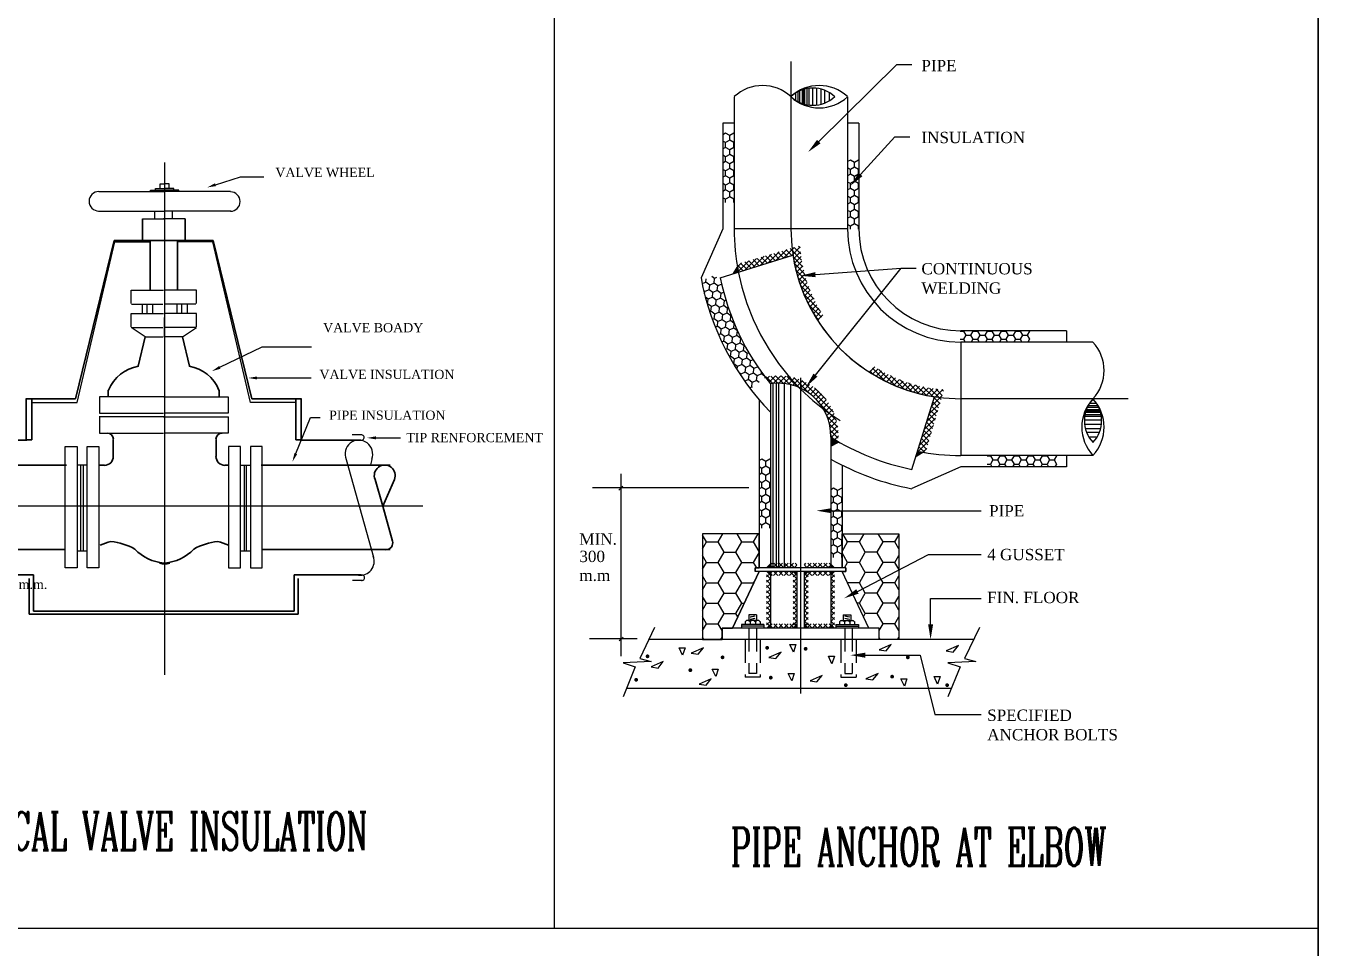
# Model space of a CAD drawing. Extents: x -730 to 2784, y 160 to 852.
# Drawn here: x -686.96 to -673.14, y 178.47 to 188.32 of the extents above; entities that cross this region are included whole.
import ezdxf

# ---------------------------------------------------------------- set-up
doc = ezdxf.new("R2010")
doc.units = 0
doc.header["$MEASUREMENT"] = 0
for name, pattern in [('GRID', [3.7, 3.5, -0.1, 0, -0.1]), ('HIDDEN', [0.375, 0.25, -0.125]), ('M1DOT', [36, 30, -2, 2, -2]), ('MCEN2', [3, 2, -1])]:
    doc.linetypes.add(name, pattern=pattern)
for name, color, linetype in [('04_AC-R.DUCT', 6, 'Continuous'), ('2A', 1, 'Continuous'), ('M-DET-DRWG', 2, 'Continuous'), ('M-DET-TEXT', 3, 'Continuous'), ('M_HV_TABLE', 140, 'Continuous'), ('M_HV_TEXT', 7, 'Continuous'), ('WALL', 4, 'Continuous')]:
    doc.layers.add(name, color=color, linetype=linetype)
for name, color, linetype, lineweight in [('2', 2, 'Continuous', 25), ('3', 3, 'Continuous', 25), ('5', 5, 'Continuous', 35)]:
    doc.layers.add(name, color=color, linetype=linetype, lineweight=lineweight)
doc.styles.add('MOST', font='romanc.shx')
doc.styles.add('ROMANS', font='romantic.ttf')
doc.styles.get("Standard").update_dxf_attribs({"font": 'TIMES.TTF'})

# ---------------------------------------------------------------- blocks, each defined once
blk = doc.blocks.new('*X284')
at = {"color": 0}
for p, q in [((80.11, 195), (79.38, 194.58)), ((80.11, 192.5), (79.38, 192.92)), ((80.11, 195), (80.11, 195.05)), ((81.19, 194.37), (80.11, 195)), ((81.19, 193.12), (80.11, 192.5)), ((80.11, 191.25), (80.11, 192.5)), ((82.27, 195), (81.19, 194.37)), ((81.19, 193.12), (81.19, 194.37)), ((82.27, 192.5), (81.19, 193.12)), ((82.27, 195), (82.27, 195.05)), ((82.38, 194.94), (82.27, 195)), ((82.38, 192.56), (82.27, 192.5)), ((82.27, 191.25), (82.27, 192.5)), ((80.11, 191.25), (79.38, 190.83)), ((80.11, 188.75), (79.38, 189.17)), ((81.19, 190.62), (80.11, 191.25)), ((81.19, 189.37), (80.11, 188.75)), ((80.11, 187.5), (80.11, 188.75)), ((82.27, 191.25), (81.19, 190.62)), ((81.19, 189.37), (81.19, 190.62)), ((82.27, 188.75), (81.19, 189.37)), ((82.38, 191.19), (82.27, 191.25)), ((82.38, 188.81), (82.27, 188.75)), ((82.27, 187.5), (82.27, 188.75)), ((80.11, 187.5), (79.38, 187.08)), ((80.11, 185), (79.38, 185.42)), ((81.19, 186.87), (80.11, 187.5)), ((81.19, 185.62), (80.11, 185)), ((80.11, 183.75), (80.11, 185)), ((82.27, 187.5), (81.19, 186.87)), ((81.19, 185.62), (81.19, 186.87)), ((82.27, 185), (81.19, 185.62)), ((82.38, 187.44), (82.27, 187.5)), ((82.38, 185.06), (82.27, 185)), ((82.27, 183.75), (82.27, 185)), ((80.11, 183.75), (79.38, 183.33)), ((80.11, 181.25), (79.38, 181.67)), ((81.19, 183.12), (80.11, 183.75)), ((81.19, 181.87), (80.11, 181.25)), ((82.27, 183.75), (81.19, 183.12)), ((81.19, 181.87), (81.19, 183.12)), ((82.27, 181.25), (81.19, 181.87)), ((82.38, 183.69), (82.27, 183.75)), ((80.11, 180), (79.38, 179.58)), ((80.11, 180), (80.11, 181.25)), ((81.19, 179.37), (80.11, 180)), ((81.19, 178.12), (80.11, 177.5)), ((82.27, 180), (81.19, 179.37)), ((81.19, 178.12), (81.19, 179.37)), ((82.27, 177.5), (81.19, 178.12)), ((82.38, 181.31), (82.27, 181.25)), ((82.27, 180), (82.27, 181.25)), ((82.38, 179.94), (82.27, 180)), ((80.11, 177.5), (79.38, 177.92)), ((80.11, 176.66), (80.11, 177.5)), ((82.38, 177.56), (82.27, 177.5)), ((82.27, 176.66), (82.27, 177.5))]:
    blk.add_line(p, q, dxfattribs=at)
blk = doc.blocks.new('*X285')
at = {"color": 0}
for p, q in [((95.44, 161.9), (98.29, 164.75)), ((100.23, 161.4), (97.2, 164.43)), ((97.5, 162.55), (99.81, 164.87)), ((99.99, 163.05), (98.29, 164.75)), ((99.83, 164.63), (99.38, 165.08)), ((83.45, 158.4), (86.26, 161.22)), ((85.14, 158.68), (88.27, 161.81)), ((87.93, 159.55), (86.27, 161.22)), ((87.2, 159.32), (90.27, 162.4)), ((89.01, 159.89), (87.36, 161.54)), ((90.09, 160.23), (88.45, 161.86)), ((89.26, 159.97), (92.27, 162.99)), ((91.16, 160.57), (89.55, 162.18)), ((92.24, 160.9), (90.64, 162.5)), ((91.32, 160.61), (94.28, 163.57)), ((93.32, 161.24), (91.73, 162.83)), ((94.39, 161.58), (92.83, 163.15)), ((93.38, 161.26), (96.28, 164.16)), ((95.47, 161.92), (93.92, 163.47)), ((96.55, 162.25), (95.01, 163.79)), ((97.63, 162.59), (96.1, 164.11)), ((100.57, 159.65), (97.99, 162.22)), ((98.08, 161.72), (99.93, 163.57)), ((98.31, 160.54), (100.09, 162.32)), ((98.57, 159.38), (100.28, 161.1)), ((84.7, 158.54), (83.14, 160.1)), ((83.23, 159.6), (84.26, 160.63)), ((83.63, 158.2), (83.45, 158.38)), ((85.78, 158.88), (84.08, 160.58)), ((86.86, 159.22), (85.18, 160.9)), ((101.02, 157.78), (98.32, 160.48)), ((101.62, 155.77), (98.74, 158.64)), ((98.85, 158.24), (100.51, 159.91)), ((99.15, 157.14), (100.77, 158.75)), ((99.48, 156.05), (101.06, 157.63)), ((102.42, 153.56), (99.29, 156.69)), ((99.83, 154.99), (101.38, 156.53)), ((103.52, 151.04), (99.98, 154.58)), ((100.21, 153.95), (101.72, 155.46)), ((100.6, 152.93), (102.09, 154.41)), ((105.16, 147.98), (100.87, 152.28)), ((101.02, 151.93), (102.48, 153.39)), ((101.45, 150.95), (102.9, 152.4)), ((101.9, 149.99), (103.34, 151.42)), ((105.46, 146.27), (102.06, 149.67)), ((102.37, 149.04), (103.8, 150.47)), ((102.86, 148.12), (104.28, 149.54)), ((103.37, 147.21), (104.79, 148.63)), ((103.9, 146.32), (105.31, 147.74)), ((104.75, 145.57), (103.76, 146.56)), ((104.44, 145.45), (105.85, 146.87))]:
    blk.add_line(p, q, dxfattribs=at)
blk = doc.blocks.new('*X289')
at = {"color": 0}
for p, q in [((92.58, 171.87), (90.83, 173.63)), ((91, 173.02), (91.76, 173.79)), ((91.62, 172.23), (93.32, 173.93)), ((93.92, 171.95), (92.05, 173.83)), ((92.69, 171.88), (94.74, 173.93)), ((95.41, 171.88), (93.35, 173.93)), ((94.16, 171.95), (96.04, 173.82)), ((97.1, 171.6), (94.77, 173.93)), ((95.5, 171.87), (97.25, 173.62)), ((99.15, 170.97), (96.34, 173.78)), ((96.73, 171.68), (98.38, 173.34)), ((97.87, 171.4), (99.45, 172.99)), ((102.35, 169.18), (98.12, 173.41)), ((98.93, 171.05), (100.46, 172.59)), ((99.92, 170.63), (101.41, 172.13)), ((108.67, 164.27), (100.28, 172.66)), ((100.86, 170.15), (102.32, 171.61)), ((101.73, 169.61), (103.17, 171.05)), ((102.56, 169.02), (103.98, 170.45)), ((103.33, 168.38), (104.74, 169.8)), ((106.7, 167.66), (103.66, 170.7)), ((104.05, 167.69), (105.46, 169.1)), ((104.71, 166.94), (106.13, 168.36)), ((109.42, 162.11), (105.19, 166.34)), ((105.33, 166.14), (106.76, 167.57)), ((105.9, 165.29), (107.35, 166.74)), ((106.41, 164.39), (107.88, 165.86)), ((106.86, 163.43), (108.37, 164.94)), ((109.78, 160.33), (106.97, 163.14)), ((107.24, 162.4), (108.8, 163.96)), ((107.56, 161.3), (109.18, 162.92)), ((109.94, 158.77), (107.61, 161.09)), ((107.79, 160.12), (109.49, 161.82)), ((109.94, 157.35), (107.88, 159.4)), ((107.93, 158.84), (109.73, 160.65)), ((108.56, 157.32), (107.95, 157.92)), ((108.09, 157.59), (109.89, 159.39)), ((108.98, 157.07), (109.95, 158.04)), ((109.87, 156.54), (109.89, 156.56))]:
    blk.add_line(p, q, dxfattribs=at)
blk = doc.blocks.new('*X283')
at = {"color": 0}
for p, q in [((76.86, 148.12), (76.19, 147.74)), ((76.86, 148.12), (76.86, 149.07)), ((77.94, 147.5), (76.86, 148.12)), ((79.02, 148.12), (77.94, 147.5)), ((77.94, 146.25), (77.94, 147.5)), ((79.02, 149.37), (78.28, 149.8)), ((79.54, 149.67), (79.02, 149.37)), ((79.02, 148.12), (79.02, 149.37)), ((80.11, 147.5), (79.02, 148.12)), ((81.07, 148.06), (80.11, 147.5)), ((80.11, 146.25), (80.11, 147.5)), ((76.86, 145.62), (76.57, 145.79)), ((77.94, 146.25), (76.86, 145.62)), ((76.86, 145.01), (76.86, 145.62)), ((77.94, 143.75), (77.17, 144.2)), ((79.02, 145.62), (77.94, 146.25)), ((79.02, 144.37), (77.94, 143.75)), ((80.11, 146.25), (79.02, 145.62)), ((79.02, 144.37), (79.02, 145.62)), ((80.11, 143.75), (79.02, 144.37)), ((81.19, 145.62), (80.11, 146.25)), ((81.19, 144.37), (80.11, 143.75)), ((81.83, 146), (81.19, 145.62)), ((81.19, 144.37), (81.19, 145.62)), ((82.27, 143.75), (81.19, 144.37)), ((82.66, 143.98), (82.27, 143.75)), ((77.94, 142.5), (77.87, 142.46)), ((77.94, 142.5), (77.94, 143.75)), ((79.02, 141.87), (77.94, 142.5)), ((79.02, 140.62), (78.75, 140.47)), ((80.11, 142.5), (79.02, 141.87)), ((79.02, 140.62), (79.02, 141.87)), ((80.11, 140), (79.02, 140.62)), ((80.11, 142.5), (80.11, 143.75)), ((81.19, 141.87), (80.11, 142.5)), ((81.19, 140.62), (80.11, 140)), ((82.27, 142.5), (81.19, 141.87)), ((81.19, 140.62), (81.19, 141.87)), ((82.27, 140), (81.19, 140.62)), ((82.27, 142.5), (82.27, 143.75)), ((83.35, 141.87), (82.27, 142.5)), ((83.35, 140.62), (82.27, 140)), ((83.56, 141.99), (83.35, 141.87)), ((83.35, 140.62), (83.35, 141.87)), ((84.44, 140), (83.35, 140.62)), ((80.11, 138.75), (79.69, 138.51)), ((80.11, 138.75), (80.11, 140)), ((81.19, 138.12), (80.11, 138.75)), ((82.27, 138.75), (81.19, 138.12)), ((81.19, 136.87), (81.19, 138.12)), ((82.27, 138.75), (82.27, 140)), ((83.35, 138.12), (82.27, 138.75)), ((84.44, 138.75), (83.35, 138.12)), ((83.35, 136.87), (83.35, 138.12)), ((84.51, 140.04), (84.44, 140)), ((84.44, 138.75), (84.44, 140)), ((85.52, 138.12), (84.44, 138.75)), ((85.53, 138.13), (85.52, 138.12)), ((85.52, 136.87), (85.52, 138.12)), ((81.19, 136.87), (80.68, 136.58)), ((82.27, 136.25), (81.19, 136.87)), ((82.27, 135), (81.74, 134.69)), ((83.35, 136.87), (82.27, 136.25)), ((82.27, 135), (82.27, 136.25)), ((83.35, 134.37), (82.27, 135)), ((84.44, 136.25), (83.35, 136.87)), ((84.44, 135), (83.35, 134.37)), ((83.35, 133.12), (83.35, 134.37)), ((85.52, 136.87), (84.44, 136.25)), ((84.44, 135), (84.44, 136.25)), ((85.52, 134.37), (84.44, 135)), ((86.6, 136.25), (85.52, 136.87)), ((86.6, 135), (85.52, 134.37)), ((85.52, 133.12), (85.52, 134.37)), ((86.61, 136.26), (86.6, 136.25)), ((86.6, 135), (86.6, 136.25)), ((87.69, 134.37), (86.6, 135)), ((87.76, 134.42), (87.69, 134.37)), ((87.69, 133.12), (87.69, 134.37)), ((83.35, 133.12), (82.85, 132.83)), ((84.44, 132.5), (83.35, 133.12)), ((84.44, 131.25), (84.01, 131.01)), ((85.52, 133.12), (84.44, 132.5)), ((84.44, 131.25), (84.44, 132.5)), ((85.52, 130.62), (84.44, 131.25)), ((86.6, 132.5), (85.52, 133.12)), ((86.6, 131.25), (85.52, 130.62)), ((85.52, 129.37), (85.52, 130.62)), ((87.69, 133.12), (86.6, 132.5)), ((86.6, 131.25), (86.6, 132.5)), ((87.69, 130.62), (86.6, 131.25)), ((88.77, 132.5), (87.69, 133.12)), ((88.77, 131.25), (87.69, 130.62)), ((87.69, 129.37), (87.69, 130.62)), ((88.96, 132.61), (88.77, 132.5)), ((88.77, 131.25), (88.77, 132.5)), ((89.85, 130.62), (88.77, 131.25)), ((90.23, 130.85), (89.85, 130.62)), ((89.85, 129.37), (89.85, 130.62)), ((85.52, 129.37), (85.24, 129.21)), ((86.6, 128.75), (85.52, 129.37)), ((86.6, 127.5), (86.53, 127.46)), ((87.69, 129.37), (86.6, 128.75)), ((86.6, 127.5), (86.6, 128.75)), ((87.69, 126.87), (86.6, 127.5)), ((88.77, 128.75), (87.69, 129.37)), ((88.77, 127.5), (87.69, 126.87)), ((87.69, 125.97), (87.69, 126.87)), ((89.85, 129.37), (88.77, 128.75)), ((88.77, 127.5), (88.77, 128.75)), ((89.85, 126.87), (88.77, 127.5)), ((90.93, 128.75), (89.85, 129.37)), ((90.93, 127.5), (89.85, 126.87)), ((89.85, 125.62), (89.85, 126.87)), ((91.57, 129.12), (90.93, 128.75)), ((90.93, 127.5), (90.93, 128.75)), ((92.02, 126.87), (90.93, 127.5)), ((92.97, 127.42), (92.02, 126.87)), ((92.02, 125.62), (92.02, 126.87)), ((88.77, 125), (88.2, 125.33)), ((89.85, 125.62), (88.77, 125)), ((88.77, 124.64), (88.77, 125)), ((90.93, 125), (89.85, 125.62)), ((90.93, 123.75), (90, 123.21)), ((92.02, 125.62), (90.93, 125)), ((90.93, 123.75), (90.93, 125)), ((92.02, 123.12), (90.93, 123.75)), ((93.1, 125), (92.02, 125.62)), ((93.1, 123.75), (92.02, 123.12)), ((94.18, 125.62), (93.1, 125)), ((93.1, 123.75), (93.1, 125)), ((93.86, 123.31), (93.1, 123.75)), ((94.18, 125.62), (94.18, 126.04)), ((95, 125.15), (94.18, 125.62)), ((95.26, 124.58), (95.26, 124.88)), ((92.02, 121.87), (91.5, 121.58)), ((92.02, 121.87), (92.02, 123.12)), ((92.17, 121.79), (92.02, 121.87))]:
    blk.add_line(p, q, dxfattribs=at)
blk = doc.blocks.new('*X288')
at = {"color": 0}
for p, q in [((91.95, 121.65), (92.38, 122.07)), ((92.52, 121.02), (91.95, 121.6)), ((92.74, 121.02), (93.79, 122.07)), ((93.94, 121.02), (92.89, 122.07)), ((94.15, 121.02), (95.2, 122.07)), ((95.35, 121.02), (94.3, 122.07)), ((95.57, 121.02), (96.62, 122.07)), ((96.77, 121.02), (95.71, 122.07)), ((96.98, 121.02), (98.03, 122.07)), ((98.18, 121.02), (97.13, 122.07)), ((98.4, 121.02), (98.95, 121.58)), ((98.95, 121.67), (98.54, 122.07))]:
    blk.add_line(p, q, dxfattribs=at)
blk = doc.blocks.new('*X287')
at = {"color": 0}
for p, q in [((90.96, 122.07), (90.96, 122.07)), ((90.96, 120.66), (91.95, 121.65)), ((91.95, 120.18), (90.96, 121.17)), ((90.96, 119.24), (91.95, 120.23)), ((91.95, 121.6), (91.47, 122.07)), ((91.95, 118.77), (90.96, 119.76)), ((90.96, 117.83), (91.95, 118.82)), ((91.95, 117.35), (90.96, 118.35)), ((90.96, 116.41), (91.95, 117.41)), ((91.95, 115.94), (90.96, 116.93)), ((90.96, 115), (91.95, 115.99)), ((91.95, 114.53), (90.96, 115.52)), ((90.96, 113.58), (91.95, 114.58)), ((91.95, 113.11), (90.96, 114.1)), ((90.96, 112.17), (91.95, 113.16)), ((91.95, 111.7), (90.96, 112.69)), ((90.96, 110.76), (91.95, 111.75)), ((91.95, 110.28), (90.96, 111.28)), ((90.96, 109.34), (91.95, 110.33)), ((91.95, 108.87), (90.96, 109.86)), ((90.96, 107.93), (91.95, 108.92)), ((91.95, 107.45), (90.96, 108.45)), ((91.52, 107.07), (91.95, 107.51))]:
    blk.add_line(p, q, dxfattribs=at)
blk = doc.blocks.new('*X286')
at = {"color": 0}
for p, q in [((75, 129.9), (73.95, 131.72)), ((78.12, 129.9), (79.38, 132.07)), ((84.37, 129.9), (83.12, 132.07)), ((87.5, 129.9), (88.75, 132.07)), ((73.95, 128.08), (75, 129.9)), ((75, 129.9), (78.12, 129.9)), ((79.69, 127.2), (78.12, 129.9)), ((78.12, 124.49), (79.69, 127.2)), ((79.69, 127.2), (82.81, 127.2)), ((82.81, 127.2), (84.37, 129.9)), ((84.37, 124.49), (82.81, 127.2)), ((84.37, 129.9), (87.5, 129.9)), ((88.95, 127.39), (87.5, 129.9)), ((87.5, 124.49), (88.95, 127)), ((75, 124.49), (73.95, 126.31)), ((73.95, 122.67), (75, 124.49)), ((75, 124.49), (78.12, 124.49)), ((79.69, 121.78), (78.12, 124.49)), ((82.81, 121.78), (84.37, 124.49)), ((84.37, 124.49), (87.5, 124.49)), ((88.32, 123.07), (87.5, 124.49)), ((75, 119.08), (73.95, 120.9)), ((78.12, 119.08), (79.69, 121.78)), ((79.69, 121.78), (82.81, 121.78)), ((84.37, 119.08), (82.81, 121.78)), ((88.92, 122.02), (88.9, 122.07)), ((73.95, 117.26), (75, 119.08)), ((75, 119.08), (78.12, 119.08)), ((79.69, 116.37), (78.12, 119.08)), ((82.81, 116.37), (84.37, 119.08)), ((84.37, 119.08), (87.5, 119.08)), ((87.5, 119.08), (87.73, 119.47)), ((87.52, 119.04), (87.5, 119.08)), ((75, 113.67), (73.95, 115.49)), ((73.95, 111.85), (75, 113.67)), ((75, 113.67), (78.12, 113.67)), ((78.12, 113.67), (79.69, 116.37)), ((79.69, 110.96), (78.12, 113.67)), ((79.69, 116.37), (82.81, 116.37)), ((84.37, 113.67), (82.81, 116.37)), ((82.81, 110.96), (84.37, 113.67)), ((84.37, 113.67), (85, 113.67)), ((75, 108.25), (73.95, 110.07)), ((78.12, 108.25), (79.69, 110.96)), ((79.69, 110.96), (82.81, 110.96)), ((83.32, 110.08), (82.81, 110.96)), ((73.95, 106.43), (75, 108.25)), ((75, 108.25), (78.12, 108.25)), ((79.15, 106.48), (78.12, 108.25)), ((74.29, 104.07), (73.95, 104.66)), ((78.84, 104.07), (79.15, 104.61))]:
    blk.add_line(p, q, dxfattribs=at)

msp = doc.modelspace()

# ---------------------------------------------------------------- linework, layer by layer
at = {"layer": '04_AC-R.DUCT', "color": 0, "ltscale": 50}
msp.add_line((-681.318, 189.123), (-681.318, 178.678), dxfattribs=at)
at = {"layer": '2'}
msp.add_line((-685.482, 186.863), (-685.482, 182.103), dxfattribs=at)
at = {"layer": '2', "color": 2}
for p, q in [((-684.935, 186.624), (-684.669, 186.709)), ((-684.669, 186.709), (-684.42, 186.709))]:
    msp.add_line(p, q, dxfattribs=at)
at = {"layer": '2', "color": 3}
for p, q in [((-686.415, 184.297), (-686.012, 186.012)), ((-686.012, 186.012), (-685.637, 186.012)), ((-684.965, 186.012), (-685.34, 186.012)), ((-684.562, 184.297), (-684.965, 186.012)), ((-684.89, 184.673), (-684.436, 184.893)), ((-684.436, 184.893), (-683.909, 184.893)), ((-684.492, 184.559), (-683.915, 184.559)), ((-686.894, 184.297), (-686.415, 184.297)), ((-684.082, 184.297), (-684.562, 184.297)), ((-684.078, 183.751), (-683.919, 184.136)), ((-683.919, 184.136), (-683.818, 184.136)), ((-683.222, 183.919), (-682.96, 183.919)), ((-682.721, 183.191), (-688.297, 183.191)), ((-685.479, 182.103), (-685.479, 181.387))]:
    msp.add_line(p, q, dxfattribs=at)
for points in [[(-684.93, 186.609), (-684.94, 186.639), (-685.025, 186.595)], [(-684.883, 184.658), (-684.896, 184.687), (-684.975, 184.631)], [(-684.492, 184.543), (-684.492, 184.575), (-684.587, 184.559)], [(-684.063, 183.745), (-684.092, 183.757), (-684.114, 183.664)]]:
    msp.add_solid(points, dxfattribs=at)
at = {"layer": '2A', "color": 3}
msp.add_arc((-685.479, 182.73), 0.158, 249.5415, 290.4585, dxfattribs=at)
at = {"layer": '3', "color": 3}
for p, q in [((-685.63, 186.564), (-685.479, 186.564)), ((-685.63, 186.548), (-685.63, 186.564)), ((-685.577, 186.583), (-685.479, 186.583)), ((-685.577, 186.564), (-685.577, 186.583)), ((-685.526, 186.583), (-685.526, 186.633)), ((-685.526, 186.633), (-685.479, 186.633)), ((-685.432, 186.633), (-685.479, 186.633)), ((-685.381, 186.583), (-685.479, 186.583)), ((-685.328, 186.564), (-685.479, 186.564)), ((-685.432, 186.583), (-685.432, 186.633)), ((-685.381, 186.564), (-685.381, 186.583)), ((-685.328, 186.548), (-685.328, 186.564)), ((-686.182, 186.551), (-685.479, 186.551)), ((-684.776, 186.551), (-685.479, 186.551)), ((-686.185, 186.34), (-685.479, 186.34)), ((-685.583, 186.261), (-685.583, 186.34)), ((-684.773, 186.34), (-685.479, 186.34)), ((-685.394, 186.261), (-685.394, 186.34)), ((-685.715, 186.261), (-685.485, 186.261)), ((-685.261, 186.261), (-685.492, 186.261)), ((-685.633, 186.025), (-685.715, 186.025)), ((-685.343, 186.025), (-685.261, 186.025)), ((-685.838, 185.353), (-685.838, 185.498)), ((-685.838, 185.498), (-685.492, 185.498)), ((-685.139, 185.498), (-685.485, 185.498)), ((-685.139, 185.353), (-685.139, 185.498)), ((-685.832, 185.347), (-685.498, 185.347)), ((-685.719, 185.347), (-685.719, 185.249)), ((-685.665, 185.249), (-685.665, 185.347)), ((-685.608, 185.347), (-685.608, 185.249)), ((-685.145, 185.347), (-685.479, 185.347)), ((-685.35, 185.347), (-685.35, 185.249)), ((-685.296, 185.249), (-685.296, 185.347)), ((-685.239, 185.347), (-685.239, 185.249)), ((-685.838, 185.104), (-685.838, 185.249)), ((-685.838, 185.249), (-685.492, 185.249)), ((-685.139, 185.249), (-685.485, 185.249)), ((-685.482, 185), (-685.482, 185.205)), ((-685.139, 185.104), (-685.139, 185.249)), ((-685.687, 184.997), (-685.838, 185.098)), ((-685.832, 185.098), (-685.498, 185.098)), ((-685.145, 185.098), (-685.479, 185.098)), ((-685.29, 184.997), (-685.139, 185.098)), ((-685.687, 185), (-685.495, 185)), ((-685.29, 185), (-685.482, 185)), ((-686.176, 184.357), (-686.176, 184.184)), ((-685.488, 184.357), (-686.176, 184.357)), ((-685.488, 184.357), (-684.801, 184.357)), ((-684.801, 184.357), (-684.801, 184.184)), ((-685.485, 184.143), (-686.179, 184.143)), ((-686.176, 184.184), (-685.492, 184.184)), ((-686.176, 184.14), (-686.176, 183.969)), ((-685.492, 184.143), (-684.798, 184.143)), ((-684.801, 184.184), (-685.485, 184.184)), ((-684.801, 184.143), (-684.801, 183.969)), ((-686.176, 183.969), (-685.492, 183.969)), ((-684.801, 183.969), (-685.485, 183.969)), ((-683.373, 183.95), (-683.477, 183.95)), ((-686.541, 183.827), (-686.415, 183.827)), ((-686.541, 182.529), (-686.541, 183.827)), ((-686.415, 183.827), (-686.415, 182.529)), ((-686.308, 183.827), (-686.182, 183.827)), ((-686.308, 182.529), (-686.308, 183.827)), ((-686.182, 183.827), (-686.182, 182.529)), ((-684.669, 183.827), (-684.795, 183.827)), ((-684.795, 183.827), (-684.795, 182.529)), ((-684.669, 182.529), (-684.669, 183.827)), ((-684.436, 183.827), (-684.562, 183.827)), ((-684.562, 183.827), (-684.562, 182.529)), ((-684.436, 182.529), (-684.436, 183.827)), ((-683.54, 183.689), (-683.247, 182.645)), ((-683.266, 183.689), (-683.281, 183.632)), ((-686.308, 183.626), (-686.415, 183.626)), ((-686.374, 182.708), (-686.374, 183.626)), ((-686.349, 183.626), (-686.349, 182.708)), ((-684.669, 183.626), (-684.562, 183.626)), ((-684.628, 183.626), (-684.628, 182.711)), ((-684.603, 182.711), (-684.603, 183.626)), ((-686.308, 182.708), (-686.415, 182.708)), ((-684.669, 182.711), (-684.562, 182.711)), ((-686.415, 182.529), (-686.541, 182.529)), ((-686.182, 182.529), (-686.308, 182.529)), ((-684.795, 182.529), (-684.669, 182.529)), ((-684.562, 182.529), (-684.436, 182.529)), ((-683.367, 182.396), (-683.471, 182.396))]:
    msp.add_line(p, q, dxfattribs=at)
at = {"layer": '3'}
for p, q in [((-680.605, 183.535), (-680.605, 181.586)), ((-679.236, 183.384), (-680.907, 183.384)), ((-680.584, 183.404), (-680.626, 183.36)), ((-680.43, 181.771), (-680.941, 181.771)), ((-680.581, 181.791), (-680.621, 181.752))]:
    msp.add_line(p, q, dxfattribs=at)
at = {"layer": '3', "color": 3}
for centre, radius, start, end in [((-686.182, 186.447), 0.104, 90, 270), ((-684.776, 186.444), 0.104, 270, 90), ((-683.377, 183.922), 0.0292, 253.1489, 100.4915), ((-683.404, 183.746), 0.148, 338.4922, 202.8249), ((-683.387, 182.598), 0.147, 261.7866, 21.3389), ((-683.371, 182.425), 0.0292, 259.5085, 106.8511)]:
    msp.add_arc(centre, radius, start, end, dxfattribs=at)
msp.add_solid([(-683.222, 183.903), (-683.222, 183.935), (-683.316, 183.919)], dxfattribs=at)
at = {"layer": '5', "color": 3}
for p, q in [((-685.715, 186.028), (-685.715, 186.261)), ((-685.261, 186.028), (-685.261, 186.261)), ((-686.018, 186.028), (-686.431, 184.335)), ((-685.261, 186.028), (-686.018, 186.028)), ((-685.715, 186.028), (-684.959, 186.028)), ((-685.633, 185.498), (-685.633, 186.025)), ((-685.343, 185.498), (-685.343, 186.025)), ((-684.959, 186.028), (-684.546, 184.335)), ((-685.763, 184.685), (-685.687, 185)), ((-685.214, 184.685), (-685.29, 185)), ((-686.081, 184.43), (-686.081, 184.357)), ((-684.896, 184.43), (-684.896, 184.357)), ((-686.958, 184.341), (-686.958, 183.897)), ((-686.431, 184.335), (-686.958, 184.335)), ((-686.898, 183.897), (-686.898, 184.341)), ((-684.546, 184.335), (-684.019, 184.335)), ((-684.079, 183.897), (-684.079, 184.341)), ((-684.019, 184.341), (-684.019, 183.897)), ((-686.951, 183.894), (-687.594, 183.894)), ((-686.958, 183.897), (-686.898, 183.897)), ((-686.028, 183.903), (-686.028, 183.72)), ((-684.93, 183.903), (-684.93, 183.72)), ((-684.019, 183.897), (-684.079, 183.897)), ((-684.026, 183.894), (-683.383, 183.894)), ((-686.529, 183.629), (-687.906, 183.629)), ((-686.122, 183.626), (-686.182, 183.626)), ((-684.836, 183.626), (-684.795, 183.626)), ((-684.448, 183.629), (-683.071, 183.629)), ((-683.231, 183.474), (-683.146, 183.188)), ((-683.146, 183.188), (-683.023, 183.474)), ((-683.147, 183.191), (-683.044, 182.817)), ((-686.538, 182.727), (-687.906, 182.727)), ((-684.439, 182.727), (-683.071, 182.727)), ((-687.594, 182.456), (-686.882, 182.456)), ((-686.926, 182.415), (-686.926, 182.037)), ((-686.882, 182.456), (-686.882, 182.068)), ((-684.095, 182.456), (-684.095, 182.068)), ((-683.383, 182.456), (-684.095, 182.456)), ((-684.051, 182.415), (-684.051, 182.037)), ((-686.926, 182.037), (-685.485, 182.037)), ((-686.882, 182.068), (-685.488, 182.068)), ((-684.051, 182.037), (-685.492, 182.037)), ((-684.095, 182.068), (-685.488, 182.068))]:
    msp.add_line(p, q, dxfattribs=at)
for centre, radius, start, end in [((-685.692, 184.274), 0.416, 99.3578, 158.1), ((-685.285, 184.274), 0.416, 21.9, 80.6422), ((-686.095, 183.902), 0.0678, 1.3322, 88.6678), ((-684.863, 183.902), 0.0678, 91.3322, 178.6678), ((-686.122, 183.72), 0.0946, 270, 0), ((-684.836, 183.72), 0.0946, 180, 270), ((-683.127, 183.517), 0.112, 337.7813, 202.2187), ((-685.66, 181.509), 1.361, 106.7564, 111.9616), ((-686.139, 182.104), 0.714, 61.3783, 83.0298), ((-685.446, 183.068), 0.488, 223.8666, 265.3416), ((-685.519, 183.068), 0.488, 274.6584, 316.1334), ((-684.825, 182.104), 0.714, 96.9702, 118.6217), ((-685.304, 181.509), 1.361, 68.0384, 73.2436), ((-683.115, 182.797), 0.0732, 270.1897, 15.377)]:
    msp.add_arc(centre, radius, start, end, dxfattribs=at)
at = {"layer": 'M-DET-DRWG', "color": 12, "linetype": 'M1DOT'}
for p, q in [((-678.788, 187.939), (-678.788, 186.152)), ((-678.684, 184.562), (-678.684, 181.187)), ((-675.185, 184.336), (-676.972, 184.336))]:
    msp.add_line(p, q, dxfattribs=at)
at = {"layer": 'M-DET-DRWG'}
for p, q in [((-679.393, 187.564), (-679.393, 186.152)), ((-678.182, 187.564), (-678.182, 186.152)), ((-679.393, 187.282), (-679.514, 187.282)), ((-679.514, 187.282), (-679.514, 186.152)), ((-678.061, 187.282), (-678.182, 187.282)), ((-678.061, 187.282), (-678.061, 186.152)), ((-679.514, 186.152), (-679.747, 185.628)), ((-679.542, 185.628), (-678.766, 185.871)), ((-675.842, 185.063), (-676.972, 185.063)), ((-675.842, 185.063), (-675.842, 184.942)), ((-675.56, 184.942), (-676.972, 184.942)), ((-677.497, 183.582), (-677.253, 184.358)), ((-675.56, 183.731), (-676.972, 183.731)), ((-675.842, 183.731), (-675.842, 183.61)), ((-676.972, 183.61), (-677.497, 183.377)), ((-675.842, 183.61), (-676.972, 183.61)), ((-679.128, 182.894), (-679.733, 182.894)), ((-678.24, 182.894), (-677.635, 182.894)), ((-679.128, 182.491), (-679.412, 181.886)), ((-678.2, 182.531), (-679.168, 182.531)), ((-678.2, 182.491), (-679.168, 182.491)), ((-679.155, 182.027), (-679.236, 182.027)), ((-678.228, 182.027), (-678.147, 182.027)), ((-677.86, 181.886), (-679.523, 181.886)), ((-676.834, 181.765), (-680.306, 181.765)), ((-677.073, 181.24), (-680.544, 181.24))]:
    msp.add_line(p, q, dxfattribs=at)
at = {"layer": 'M-DET-DRWG', "color": 12}
for p, q in [((-678.74, 187.602), (-678.74, 187.527)), ((-678.714, 187.617), (-678.714, 187.512)), ((-678.694, 187.626), (-678.694, 187.503)), ((-678.668, 187.637), (-678.668, 187.492)), ((-678.656, 187.641), (-678.656, 187.488)), ((-678.643, 187.645), (-678.643, 187.484)), ((-678.617, 187.651), (-678.617, 187.478)), ((-678.597, 187.654), (-678.597, 187.475)), ((-678.558, 187.656), (-678.558, 187.472)), ((-678.513, 187.654), (-678.513, 187.475)), ((-678.468, 187.646), (-678.468, 187.483)), ((-678.429, 187.633), (-678.429, 187.496)), ((-678.377, 187.608), (-678.377, 187.521)), ((-678.182, 186.152), (-679.393, 186.152)), ((-676.972, 184.942), (-676.972, 183.731)), ((-675.483, 184.204), (-675.636, 184.204)), ((-675.487, 184.217), (-675.632, 184.217)), ((-675.498, 184.243), (-675.622, 184.243)), ((-675.507, 184.262), (-675.612, 184.262)), ((-675.522, 184.288), (-675.597, 184.288)), ((-675.468, 184.107), (-675.652, 184.107)), ((-675.47, 184.146), (-675.649, 184.146)), ((-675.473, 184.165), (-675.646, 184.165)), ((-675.479, 184.191), (-675.64, 184.191)), ((-675.47, 184.062), (-675.649, 184.062)), ((-675.478, 184.016), (-675.641, 184.016)), ((-675.491, 183.977), (-675.628, 183.977)), ((-675.516, 183.925), (-675.603, 183.925)), ((-679.075, 181.926), (-679.317, 181.926)), ((-679.075, 181.906), (-679.317, 181.906)), ((-679.131, 181.966), (-679.261, 181.966)), ((-678.308, 181.926), (-678.066, 181.926)), ((-678.308, 181.906), (-678.066, 181.906)), ((-678.252, 181.966), (-678.122, 181.966))]:
    msp.add_line(p, q, dxfattribs=at)
at = {"layer": 'M-DET-DRWG', "linetype": 'Continuous'}
for p, q in [((-679.007, 184.497), (-679.007, 182.531)), ((-679.128, 184.327), (-679.128, 182.531)), ((-678.361, 183.954), (-678.361, 182.531)), ((-678.24, 183.628), (-678.24, 182.531)), ((-679.733, 182.894), (-679.733, 181.765)), ((-677.635, 182.894), (-677.635, 181.765)), ((-679.168, 182.531), (-679.168, 182.491)), ((-679.007, 182.491), (-679.007, 181.886)), ((-678.724, 182.491), (-678.724, 181.886)), ((-678.644, 182.491), (-678.644, 181.886)), ((-678.361, 182.491), (-678.361, 181.886)), ((-678.2, 182.531), (-678.2, 182.491)), ((-679.236, 182.027), (-679.236, 181.966)), ((-679.155, 182.027), (-679.155, 181.966)), ((-678.228, 182.027), (-678.228, 181.966)), ((-678.147, 182.027), (-678.147, 181.966)), ((-679.523, 181.886), (-679.523, 181.765))]:
    msp.add_line(p, q, dxfattribs=at)
at = {"layer": 'M-DET-DRWG', "color": 12, "linetype": 'Continuous'}
for p, q in [((-678.98, 184.501), (-678.98, 182.531)), ((-678.944, 184.503), (-678.944, 182.531)), ((-678.92, 184.503), (-678.92, 182.531)), ((-678.861, 184.5), (-678.861, 182.531)), ((-678.79, 184.487), (-678.79, 182.531)), ((-679.317, 181.926), (-679.317, 181.886)), ((-679.276, 181.956), (-679.276, 181.926)), ((-679.224, 181.956), (-679.224, 181.926)), ((-679.167, 181.956), (-679.167, 181.926)), ((-679.115, 181.956), (-679.115, 181.926)), ((-679.075, 181.926), (-679.075, 181.886)), ((-678.308, 181.926), (-678.308, 181.886)), ((-678.268, 181.956), (-678.268, 181.926)), ((-678.216, 181.956), (-678.216, 181.926)), ((-678.159, 181.956), (-678.159, 181.926)), ((-678.107, 181.956), (-678.107, 181.926)), ((-678.066, 181.926), (-678.066, 181.886))]:
    msp.add_line(p, q, dxfattribs=at)
at = {"layer": 'M-DET-DRWG', "linetype": 'HIDDEN'}
for p, q in [((-679.236, 181.886), (-679.236, 181.401)), ((-679.155, 181.886), (-679.155, 181.401)), ((-678.212, 181.886), (-678.212, 181.401)), ((-678.132, 181.886), (-678.132, 181.401))]:
    msp.add_line(p, q, dxfattribs=at)
at = {"layer": 'M-DET-DRWG', "color": 12, "linetype": 'HIDDEN'}
for p, q in [((-679.276, 181.765), (-679.276, 181.361)), ((-679.115, 181.765), (-679.115, 181.361)), ((-678.253, 181.765), (-678.253, 181.361)), ((-678.091, 181.765), (-678.091, 181.361)), ((-679.115, 181.361), (-679.276, 181.361)), ((-679.155, 181.401), (-679.236, 181.401)), ((-678.253, 181.361), (-678.091, 181.361)), ((-678.212, 181.401), (-678.132, 181.401))]:
    msp.add_line(p, q, dxfattribs=at)
at = {"layer": 'M-DET-DRWG'}
for points in [[(-679.733, 181.765), (-679.523, 181.765), (-679.523, 181.886), (-679.412, 181.886), (-679.128, 182.491), (-679.168, 182.491), (-679.168, 182.531), (-679.128, 182.531), (-679.128, 182.894), (-679.733, 182.894)], [(-677.635, 181.765), (-677.844, 181.765), (-677.844, 181.886), (-677.956, 181.886), (-678.24, 182.491), (-678.2, 182.491), (-678.2, 182.531), (-678.24, 182.531), (-678.24, 182.894), (-677.635, 182.894)]]:
    msp.add_lwpolyline(points, close=True, dxfattribs=at)
at = {"layer": 'M-DET-DRWG', "const_width": 0.0126}
for points in [[(-679.225, 182.004), (-679.169, 182.016)], [(-679.225, 181.979), (-679.169, 181.991)], [(-678.158, 182.004), (-678.214, 182.016)], [(-678.158, 181.979), (-678.214, 181.991)]]:
    msp.add_lwpolyline(points, dxfattribs=at)
at = {"layer": 'M-DET-DRWG'}
for points in [[(-680.245, 181.893), (-680.403, 181.562), (-680.282, 181.528), (-680.581, 181.517), (-680.45, 181.471), (-680.581, 181.152)], [(-676.773, 181.893), (-676.931, 181.562), (-676.81, 181.528), (-677.109, 181.517), (-676.978, 181.471), (-677.109, 181.152)]]:
    msp.add_lwpolyline(points, dxfattribs=at)
at = {"layer": 'M-DET-DRWG', "color": 12, "const_width": 0.0202}
for points in [[(-680.329, 181.585, 1), (-680.309, 181.585, 1)], [(-679.527, 181.574, 1), (-679.507, 181.574, 1)], [(-679.051, 181.676, 1), (-679.031, 181.676, 1)], [(-678.64, 181.665, 1), (-678.62, 181.665, 1)], [(-677.548, 181.574, 1), (-677.528, 181.574, 1)], [(-679.872, 181.437, 1), (-679.852, 181.437, 1)], [(-680.451, 181.334, 1), (-680.431, 181.334, 1)], [(-679.013, 181.357, 1), (-678.993, 181.357, 1)], [(-677.716, 181.368, 1), (-677.696, 181.368, 1)], [(-678.211, 181.277, 1), (-678.191, 181.277, 1)], [(-677.128, 181.277, 1), (-677.108, 181.277, 1)]]:
    msp.add_lwpolyline(points, format="xyb", close=True, dxfattribs=at)
at = {"layer": 'M-DET-DRWG', "color": 12}
for points in [[(-679.983, 181.676), (-679.918, 181.676), (-679.946, 181.596)], [(-679.722, 181.676), (-679.853, 181.619), (-679.778, 181.608)], [(-678.891, 181.631), (-679.022, 181.574), (-678.947, 181.562)], [(-678.798, 181.71), (-678.733, 181.71), (-678.761, 181.631)], [(-678.387, 181.585), (-678.322, 181.585), (-678.35, 181.505)], [(-677.715, 181.71), (-677.846, 181.653), (-677.771, 181.642)], [(-676.997, 181.699), (-677.127, 181.642), (-677.053, 181.631)], [(-680.151, 181.528), (-680.282, 181.471), (-680.207, 181.46)], [(-679.629, 181.448), (-679.563, 181.448), (-679.591, 181.368)], [(-679.638, 181.346), (-679.769, 181.289), (-679.694, 181.277)], [(-678.817, 181.403), (-678.751, 181.403), (-678.779, 181.323)], [(-678.453, 181.38), (-678.583, 181.323), (-678.509, 181.311)], [(-677.855, 181.403), (-677.986, 181.346), (-677.911, 181.334)], [(-677.613, 181.346), (-677.547, 181.346), (-677.575, 181.266)], [(-677.258, 181.368), (-677.193, 181.368), (-677.221, 181.289)]]:
    msp.add_lwpolyline(points, close=True, dxfattribs=at)
at = {"layer": 'M-DET-DRWG'}
for centre, radius, start, end in [((-679.09, 187.239), 0.445, 47.1173, 132.8827), ((-678.485, 187.239), 0.445, 47.1173, 132.8827), ((-678.485, 187.89), 0.445, 227.1173, 312.8827), ((-676.972, 186.152), 2.421, 180, 191.0468), ((-676.972, 186.152), 1.211, 180, 270), ((-676.972, 186.152), 1.089, 180, 270), ((-676.972, 186.152), 2.825, 190.7028, 223.9144), ((-676.972, 186.152), 2.623, 191.537, 219.1232), ((-675.886, 184.639), 0.445, 317.1173, 42.8827), ((-678.923, 183.941), 0.562, 358.6269, 98.5153), ((-675.234, 184.034), 0.445, 137.1173, 222.8827), ((-675.886, 184.034), 0.445, 317.1173, 42.8827), ((-676.972, 186.152), 2.623, 238.0191, 258.463), ((-676.972, 186.152), 2.825, 240.5407, 259.2972), ((-676.972, 186.152), 2.421, 258.9532, 270)]:
    msp.add_arc(centre, radius, start, end, dxfattribs=at)
at = {"layer": 'M-DET-DRWG', "color": 12}
for centre, radius, start, end in [((-678.553, 187.312), 0.344, 47.1173, 132.8827), ((-678.553, 187.817), 0.344, 227.1173, 312.8827), ((-675.307, 184.102), 0.344, 137.1173, 222.8827), ((-675.812, 184.102), 0.344, 317.1173, 42.8827), ((-679.25, 181.934), 0.0337, 38.8539, 141.1461), ((-679.196, 181.934), 0.0337, 38.8539, 141.1461), ((-679.141, 181.934), 0.0337, 38.8539, 141.1461), ((-678.242, 181.934), 0.0337, 38.8539, 141.1461), ((-678.187, 181.934), 0.0337, 38.8539, 141.1461), ((-678.133, 181.934), 0.0337, 38.8539, 141.1461)]:
    msp.add_arc(centre, radius, start, end, dxfattribs=at)
at = {"layer": 'M-DET-DRWG', "color": 12, "linetype": 'GRID'}
msp.add_arc((-676.972, 186.152), 1.816, 180, 270, dxfattribs=at)
at = {"layer": 'M-DET-DRWG', "linetype": 'M1DOT'}
msp.add_arc((-676.972, 186.152), 1.816, 188.9171, 261.0829, dxfattribs=at)
at = {"layer": 'M-DET-DRWG', "color": 12, "linetype": 'MCEN2'}
msp.add_arc((-676.972, 186.152), 2.421, 190.467, 259.533, dxfattribs=at)
at = {"layer": 'M-DET-DRWG'}
for points in [[(-679.417, 185.667), (-679.361, 185.758), (-679.348, 185.688)], [(-678.364, 183.928), (-678.273, 183.868), (-678.358, 183.824)], [(-677.457, 183.707), (-677.367, 183.763), (-677.436, 183.776)], [(-679.009, 182.577), (-679.007, 182.532), (-679.055, 182.532)], [(-678.359, 182.577), (-678.361, 182.532), (-678.313, 182.532)], [(-679.009, 182.445), (-679.007, 182.491), (-679.055, 182.491)], [(-678.727, 182.445), (-678.725, 182.491), (-678.773, 182.491)], [(-678.641, 182.445), (-678.643, 182.491), (-678.595, 182.491)], [(-678.359, 182.445), (-678.361, 182.491), (-678.313, 182.491)], [(-679.009, 181.932), (-679.007, 181.886), (-679.055, 181.886)], [(-678.727, 181.932), (-678.725, 181.886), (-678.773, 181.886)], [(-678.641, 181.932), (-678.643, 181.886), (-678.595, 181.886)], [(-678.359, 181.932), (-678.361, 181.886), (-678.313, 181.886)]]:
    msp.add_solid(points, dxfattribs=at)
at = {"layer": 'M-DET-TEXT'}
for p, q in [((-678.489, 187.085), (-677.656, 187.909)), ((-677.656, 187.909), (-677.494, 187.909)), ((-678.043, 186.733), (-677.678, 187.137)), ((-677.678, 187.137), (-677.517, 187.137)), ((-678.526, 185.663), (-677.611, 185.731)), ((-678.525, 184.59), (-677.611, 185.731)), ((-677.611, 185.731), (-677.449, 185.731)), ((-678.352, 183.141), (-676.753, 183.141)), ((-678.077, 182.278), (-677.317, 182.672)), ((-677.317, 182.672), (-676.753, 182.672)), ((-677.295, 182.204), (-676.753, 182.204)), ((-677.295, 181.926), (-677.295, 182.204)), ((-677.991, 181.597), (-677.407, 181.597)), ((-677.407, 181.597), (-677.249, 180.963)), ((-677.249, 180.963), (-676.753, 180.963))]:
    msp.add_line(p, q, dxfattribs=at)
for points in [[(-678.47, 187.066), (-678.508, 187.104), (-678.604, 186.972)], [(-678.023, 186.715), (-678.063, 186.751), (-678.151, 186.613)], [(-678.524, 185.636), (-678.528, 185.69), (-678.687, 185.651)], [(-678.504, 184.573), (-678.546, 184.606), (-678.626, 184.464)], [(-678.352, 183.114), (-678.352, 183.168), (-678.513, 183.141)], [(-678.064, 182.254), (-678.089, 182.302), (-678.22, 182.204)], [(-677.268, 181.926), (-677.321, 181.926), (-677.295, 181.765)], [(-677.991, 181.57), (-677.991, 181.624), (-678.152, 181.597)]]:
    msp.add_solid(points, dxfattribs=at)
at = {"layer": 'M_HV_TABLE', "color": 7, "ltscale": 50}
msp.add_line((-673.153, 178.678), (-729.238, 178.678), dxfattribs=at)
at = {"layer": 'WALL', "linetype": 'Continuous'}
msp.add_lwpolyline([(-673.153, 197.506, 0.0192, 0.0192, 0), (-729.238, 197.506, 0.0192, 0.0192, 0), (-729.238, 160.844, 0.0192, 0.0192, 0), (-673.153, 160.844, 0.0192, 0.0192, 0)], format="xyseb", close=True, dxfattribs=at)

# ---------------------------------------------------------------- block references
at = {"layer": 'M-DET-DRWG', "color": 12, "yscale": 0.04035106834362523}
for name, p, xscale, zscale in [('*X284', (-682.717, 179.306), 0.04035106834317048, 0.04035106834363296), ('*X284', (-681.384, 179.019), 0.04035106834317048, 0.04035106834363296), ('*X285', (-682.717, 179.306), 0.04035106834317048, 0.04035106834363296), ('*X289', (-682.717, 177.565), 0.04035106834317048, 0.04035106834363296), ('*X284', (-682.331, 175.824), 0.04035106834317048, 0.04035106834363296), ('*X284', (-681.564, 175.514), 0.04035106834317048, 0.04035106834363296), ('*X286', (-682.717, 177.565), 0.04035106834317048, 0.04035106834363296), ('*X286', (-674.651, 177.565), -0.04035106834317048, 0.04035106849142993), ('*X288', (-682.717, 177.653), 0.04035106834317048, 0.04035106834363296), ('*X288', (-674.651, 177.653), -0.04035106834317048, 0.04035106849142993), ('*X287', (-682.717, 177.565), 0.04035106834317048, 0.04035106834363296), ('*X288', (-682.717, 177.565), 0.04035106834317048, 0.04035106834363296), ('*X287', (-682.434, 177.565), 0.04035106834317048, 0.04035106834363296), ('*X288', (-674.651, 177.565), -0.04035106834317048, 0.04035106849142993), ('*X287', (-674.933, 177.565), -0.04035106834317048, 0.04035106849142993), ('*X287', (-674.651, 177.565), -0.04035106834317048, 0.04035106849142993), ('*X288', (-682.717, 177.005), 0.04035106834317048, 0.04035106834363296), ('*X288', (-674.651, 177.005), -0.04035106834317048, 0.04035106849142993)]:
    msp.add_blockref(name, p, dxfattribs=dict(at, xscale=xscale, zscale=zscale))
at = {"layer": 'M-DET-DRWG', "color": 12}
for name, p, xscale, yscale, zscale, rotation in [('*X283', (-683.441, 179.986), 0.04035106845907399, 0.04035106845935843, 0.04035106845946831, 353.6291852303821), ('*X284', (-684.106, 181.74), -0.04035106834362523, 0.04035106834362523, 0.04035106849142993, 270), ('*X285', (-683.818, 180.407), -0.04035106834362523, 0.04035106834362523, 0.04035106849142993, 270), ('*X284', (-683.818, 180.407), -0.04035106834362523, 0.04035106834362523, 0.04035106849142993, 270)]:
    msp.add_blockref(name, p, dxfattribs=dict(at, xscale=xscale, yscale=yscale, zscale=zscale, rotation=rotation))

# ---------------------------------------------------------------- texts
at = {"color": 3, "style": 'ROMANS'}
for s, p in [('VALVE WHEEL', (-684.296, 186.706)), ('VALVE BOADY', (-683.786, 185.047)), ('VALVE INSULATION', (-683.825, 184.548)), ('PIPE INSULATION', (-683.722, 184.112)), ('TIP RENFORCEMENT', (-682.897, 183.873)), ('ALUMINUME SHEET 0.8 m.m.', (-688.725, 182.305))]:
    msp.add_text(s, height=0.09851, dxfattribs=at).set_placement(p)
at = {"layer": 'M-DET-TEXT'}
for s, height, p in [('PIPE', 0.1211, (-677.393, 187.836)), ('INSULATION', 0.1211, (-677.393, 187.068)), ('CONTINUOUS', 0.1211, (-677.393, 185.666)), ('WELDING', 0.1211, (-677.393, 185.459)), ('PIPE', 0.1211, (-676.67, 183.079)), ('MIN.', 0.1211, (-681.048, 182.777)), ('300', 0.1211, (-681.048, 182.592)), ('4 GUSSET', 0.1211, (-676.69, 182.612)), ('m.m', 0.1211, (-681.048, 182.39)), ('FIN. FLOOR', 0.1211, (-676.69, 182.153)), ('SPECIFIED', 0.1211, (-676.69, 180.895)), ('ANCHOR BOLTS', 0.12105, (-676.69, 180.687))]:
    msp.add_text(s, height=height, dxfattribs=at).set_placement(p)
at = {"layer": 'M_HV_TEXT', "color": 6, "style": 'MOST', "width": 0.574045}
for s, p in [('TYPICAL VALVE INSULATION', (-687.848, 179.515)), ('PIPE ANCHOR AT ELBOW', (-679.431, 179.346))]:
    msp.add_text(s, height=0.40635, dxfattribs=at).set_placement(p)

doc.saveas('drawing.dxf')
